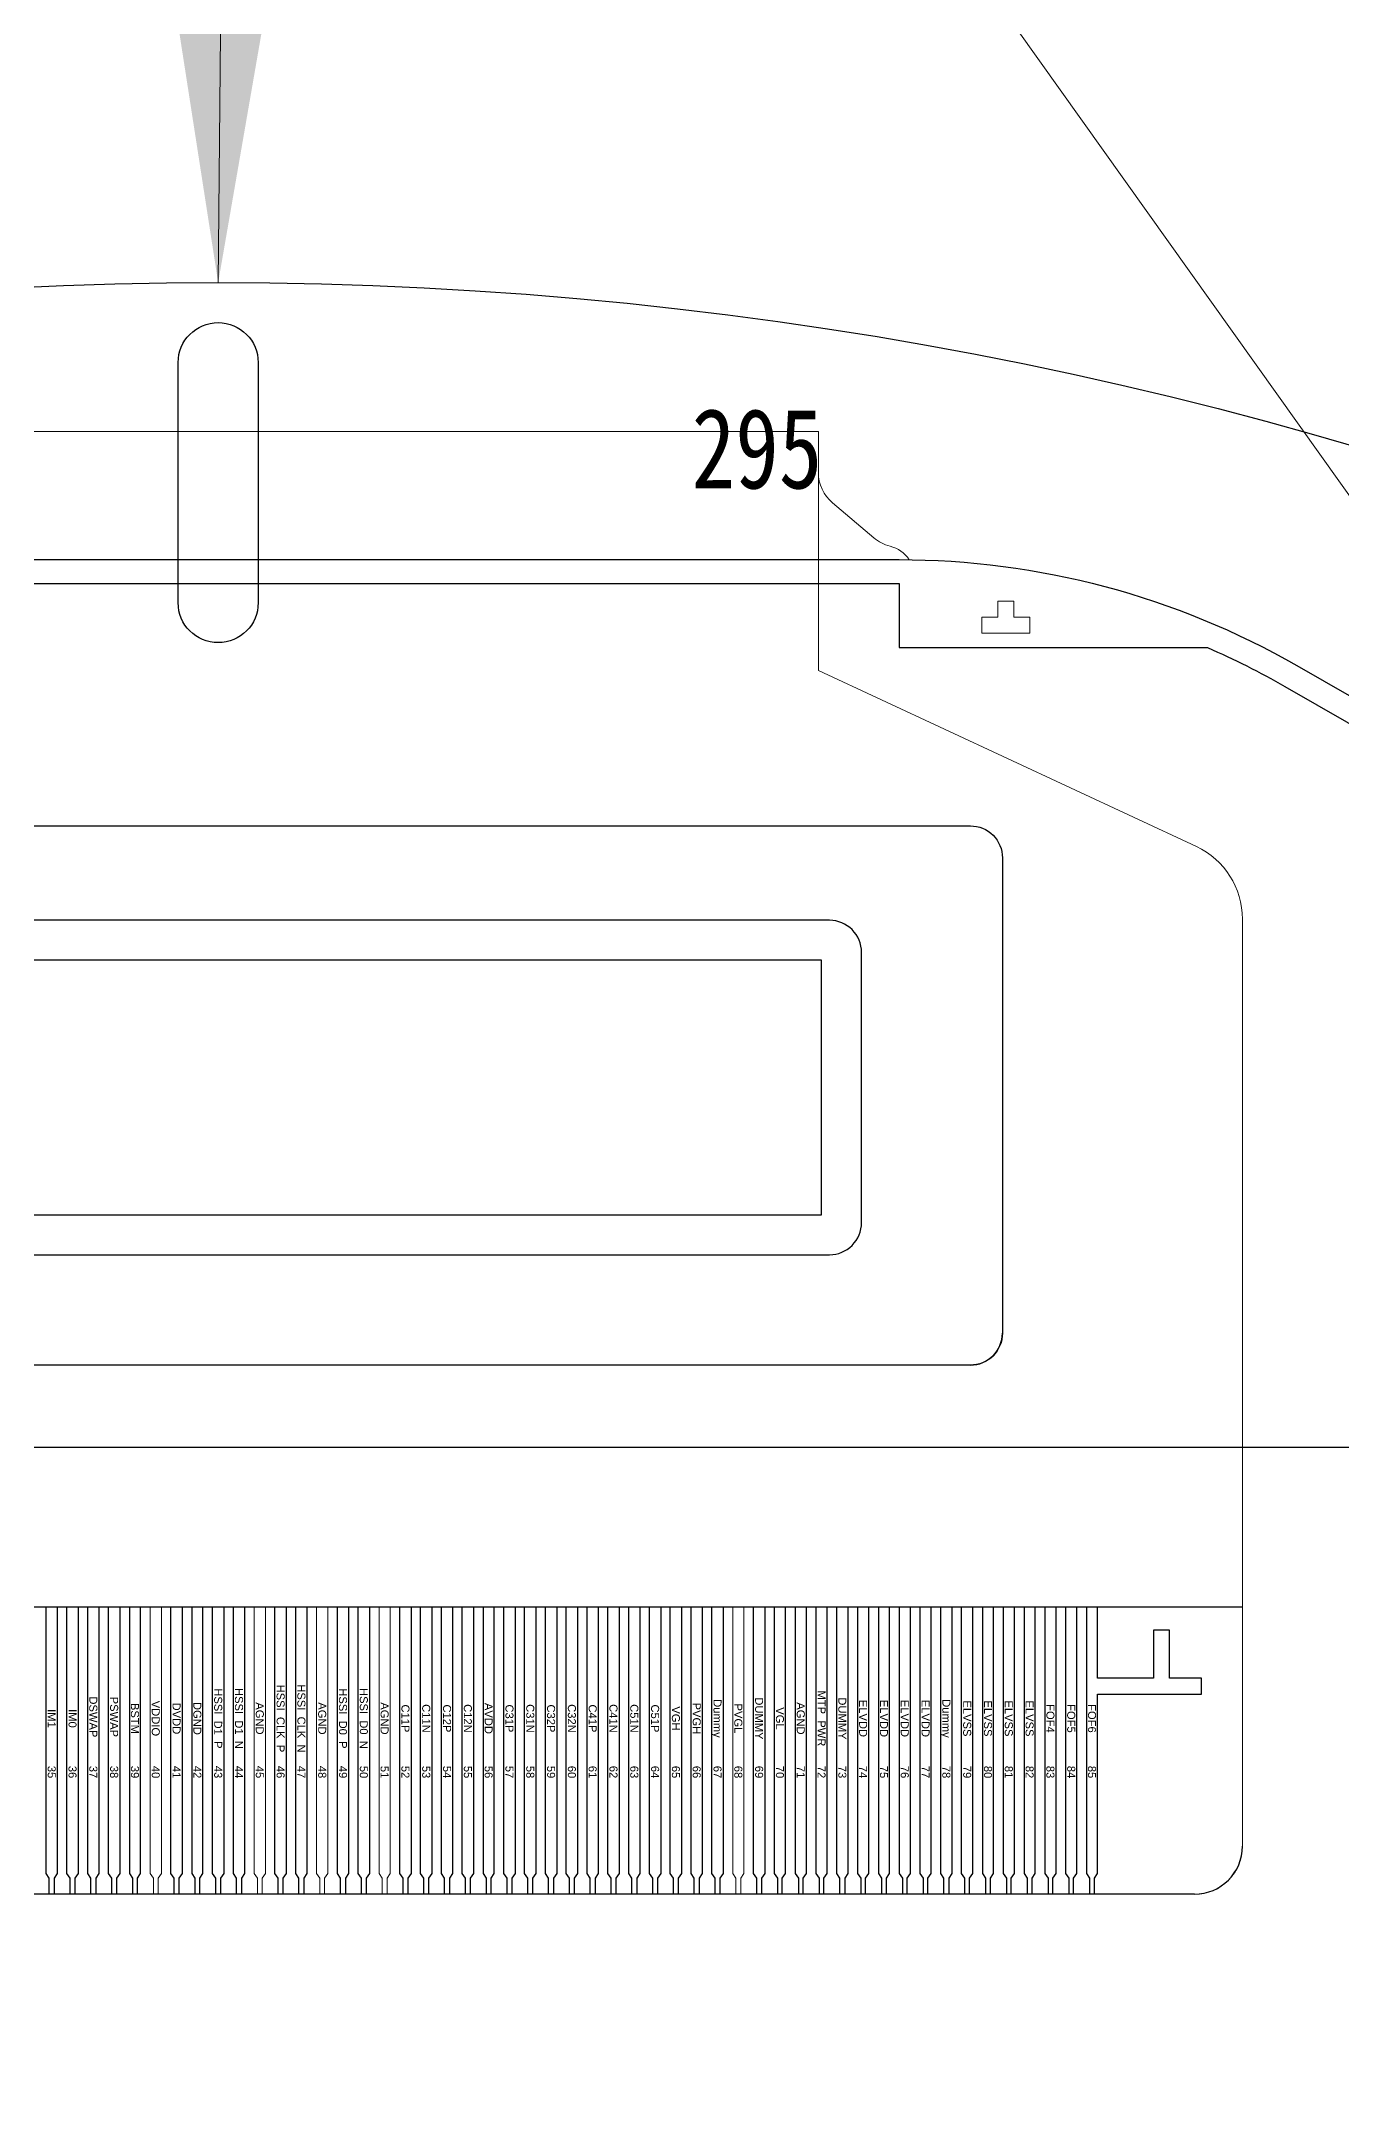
# Model space of a CAD drawing. Header units: inches. Extents: x 265 to 1423, y -753 to -394.
# Drawn here: x 1345.49 to 1353.61, y -616.21 to -603.28 of the extents above; entities that cross this region are included whole.
import ezdxf
from ezdxf.enums import TextEntityAlignment as Align

# ---------------------------------------------------------------- set-up
doc = ezdxf.new("R2010")
doc.units = ezdxf.units.IN
doc.header["$LTSCALE"] = 0.909449
doc.header["$MEASUREMENT"] = 0
doc.layers.get('0').update_dxf_attribs({"linetype": 'CONTINUOUS'})
for name, color, linetype in [('01 Copper', 3, 'CONTINUOUS'), ('03 Solder resist', 6, 'CONTINUOUS'), ('04 Chip', 20, 'CONTINUOUS'), ('06 Cutline', 4, 'CONTINUOUS'), ('06_CUTLINE', 7, 'CONTINUOUS'), ('07 Potting', 132, 'CONTINUOUS'), ('07_POTTING', 7, 'CONTINUOUS'), ('13 OL no.', 190, 'CONTINUOUS'), ('14 OL name', 220, 'CONTINUOUS'), ('COVER LENS', 6, 'CONTINUOUS')]:
    doc.layers.add(name, color=color, linetype=linetype)
doc.layers.add('01_Copper', color=3, linetype='CONTINUOUS', lineweight=0)
doc.styles.add('MBC_Arial_Font', font='arial.ttf')
doc.styles.get("Standard").update_dxf_attribs({"font": 'txt', "width": 0.8})
doc.dimstyles.new('STANDARD$7', dxfattribs={"dimtxt": 1.5, "dimasz": 0.3, "dimexe": 0.25, "dimexo": 0.25, "dimgap": 0.25, "dimtad": 0, "dimzin": 0, "dimdsep": 46, "dimtxsty": 'Standard', "dimcen": 0.5, "dimclrd": 256, "dimclre": 5, "dimclrt": 256, "dimazin": 0, "dimtfac": 1, "dimtmove": 0, "dimatfit": 1, "dimfxl": 1, "dimtolj": 1, "dimtzin": 0, "dimlwd": -1, "dimarcsym": 0})

msp = doc.modelspace()

# ---------------------------------------------------------------- linework, layer by layer
msp.add_line((1332.791, -612.068), (1353.992, -612.068))
at = {"color": 1, "linetype": 'Continuous'}
msp.add_line((1352.992, -613.068), (1340.192, -613.068), dxfattribs=at)
at = {"color": 1}
msp.add_line((1352.992, -613.068), (1340.192, -613.068), dxfattribs=at)
at = {"color": 7, "linetype": 'Continuous'}
msp.add_lwpolyline([(1346.842, -605.29), (1346.842, -606.79, -1), (1346.342, -606.79), (1346.342, -605.29, -1)], format="xyb", close=True, dxfattribs=at)
at = {"color": 3}
msp.add_lwpolyline([(1337.526, -650.889, -0.618371), (1335.172, -609.866), (1339.853, -607.183, -0.130855), (1342.339, -606.521), (1346.592, -606.521), (1350.846, -606.521, -0.130855), (1353.332, -607.183), (1358.012, -609.866, -0.618371), (1355.659, -650.889), (1351.998, -652.463, -0.101815), (1350.024, -652.869), (1343.161, -652.869, -0.101815), (1341.187, -652.463)], format="xyb", close=True, dxfattribs=at)
at = {"color": 6}
msp.add_lwpolyline([(1342.339, -606.671), (1346.592, -606.671), (1350.846, -606.671), (1350.846, -607.071), (1352.774, -607.071, -0.027877), (1353.257, -607.314), (1357.938, -609.996, -0.618371), (1355.6, -650.752), (1351.939, -652.325, -0.101815), (1350.024, -652.719), (1343.161, -652.719, -0.101815), (1341.246, -652.325), (1337.585, -650.752, -0.618371), (1335.247, -609.996), (1339.927, -607.314, -0.027877), (1340.41, -607.071), (1342.339, -607.071)], format="xyb", close=True, dxfattribs=at)
at = {"lineweight": 0}
msp.add_lwpolyline([(1351.563, -606.881), (1351.563, -606.781), (1351.463, -606.781), (1351.463, -606.881), (1351.363, -606.881), (1351.363, -606.981), (1351.563, -606.981), (1351.563, -606.981), (1351.563, -606.981), (1351.563, -606.981), (1351.663, -606.981), (1351.663, -606.881)], close=True, dxfattribs=at)
at = {"layer": '01 Copper'}
for points in [[(1345.537, -614.861), (1345.537, -614.761), (1345.517, -614.731), (1345.517, -613.068)], [(1345.587, -613.068), (1345.587, -614.731), (1345.567, -614.761), (1345.567, -614.861)], [(1345.667, -614.861), (1345.667, -614.761), (1345.647, -614.731), (1345.647, -613.068)], [(1345.717, -613.068), (1345.717, -614.731), (1345.697, -614.761), (1345.697, -614.861)], [(1345.797, -614.861), (1345.797, -614.761), (1345.777, -614.731), (1345.777, -613.068)], [(1345.847, -613.068), (1345.847, -614.731), (1345.827, -614.761), (1345.827, -614.861)], [(1345.927, -614.861), (1345.927, -614.761), (1345.907, -614.731), (1345.907, -613.068)], [(1345.977, -613.068), (1345.977, -614.731), (1345.957, -614.761), (1345.957, -614.861)], [(1346.037, -613.068), (1346.037, -614.731), (1346.057, -614.761), (1346.057, -614.861)], [(1346.087, -614.861), (1346.087, -614.761), (1346.107, -614.731), (1346.107, -613.068)], [(1346.317, -614.861), (1346.317, -614.761), (1346.297, -614.731), (1346.297, -613.068)], [(1346.367, -613.068), (1346.367, -614.731), (1346.347, -614.761), (1346.347, -614.861)], [(1346.427, -613.068), (1346.427, -614.731), (1346.447, -614.761), (1346.447, -614.861)], [(1346.477, -614.861), (1346.477, -614.761), (1346.497, -614.731), (1346.497, -613.068)], [(1346.577, -614.861), (1346.577, -614.761), (1346.557, -614.731), (1346.557, -613.068)], [(1346.627, -613.068), (1346.627, -614.731), (1346.607, -614.761), (1346.607, -614.861)], [(1346.707, -614.861), (1346.707, -614.761), (1346.687, -614.731), (1346.687, -613.068)], [(1346.757, -613.068), (1346.757, -614.731), (1346.737, -614.761), (1346.737, -614.861)], [(1346.967, -614.861), (1346.967, -614.761), (1346.947, -614.731), (1346.947, -613.068)], [(1347.017, -613.068), (1347.017, -614.731), (1346.997, -614.761), (1346.997, -614.861)], [(1347.097, -614.861), (1347.097, -614.761), (1347.077, -614.731), (1347.077, -613.068)], [(1347.147, -613.068), (1347.147, -614.731), (1347.127, -614.761), (1347.127, -614.861)], [(1347.357, -614.861), (1347.357, -614.761), (1347.337, -614.731), (1347.337, -613.068)], [(1347.407, -613.068), (1347.407, -614.731), (1347.387, -614.761), (1347.387, -614.861)], [(1347.487, -614.861), (1347.487, -614.761), (1347.467, -614.731), (1347.467, -613.068)], [(1347.537, -613.068), (1347.537, -614.731), (1347.517, -614.761), (1347.517, -614.861)], [(1347.747, -614.861), (1347.747, -614.761), (1347.727, -614.731), (1347.727, -613.068)], [(1347.797, -613.068), (1347.797, -614.731), (1347.777, -614.761), (1347.777, -614.861)], [(1347.877, -614.861), (1347.877, -614.761), (1347.857, -614.731), (1347.857, -613.068)], [(1347.927, -613.068), (1347.927, -614.731), (1347.907, -614.761), (1347.907, -614.861)], [(1348.007, -614.861), (1348.007, -614.761), (1347.987, -614.731), (1347.987, -613.068)], [(1348.057, -613.068), (1348.057, -614.731), (1348.037, -614.761), (1348.037, -614.861)], [(1348.137, -614.861), (1348.137, -614.761), (1348.117, -614.731), (1348.117, -613.068)], [(1348.187, -613.068), (1348.187, -614.731), (1348.167, -614.761), (1348.167, -614.861)], [(1348.247, -613.068), (1348.247, -614.731), (1348.267, -614.761), (1348.267, -614.861)], [(1348.297, -614.861), (1348.297, -614.761), (1348.317, -614.731), (1348.317, -613.068)], [(1348.397, -614.861), (1348.397, -614.761), (1348.377, -614.731), (1348.377, -613.068)], [(1348.447, -613.068), (1348.447, -614.731), (1348.427, -614.761), (1348.427, -614.861)], [(1348.527, -614.861), (1348.527, -614.761), (1348.507, -614.731), (1348.507, -613.068)], [(1348.577, -613.068), (1348.577, -614.731), (1348.557, -614.761), (1348.557, -614.861)], [(1348.657, -614.861), (1348.657, -614.761), (1348.637, -614.731), (1348.637, -613.068)], [(1348.707, -613.068), (1348.707, -614.731), (1348.687, -614.761), (1348.687, -614.861)], [(1348.787, -614.861), (1348.787, -614.761), (1348.767, -614.731), (1348.767, -613.068)], [(1348.837, -613.068), (1348.837, -614.731), (1348.817, -614.761), (1348.817, -614.861)], [(1348.917, -614.861), (1348.917, -614.761), (1348.897, -614.731), (1348.897, -613.068)], [(1348.967, -613.068), (1348.967, -614.731), (1348.947, -614.761), (1348.947, -614.861)], [(1349.047, -614.861), (1349.047, -614.761), (1349.027, -614.731), (1349.027, -613.068)], [(1349.097, -613.068), (1349.097, -614.731), (1349.077, -614.761), (1349.077, -614.861)], [(1349.177, -614.861), (1349.177, -614.761), (1349.157, -614.731), (1349.157, -613.068)], [(1349.227, -613.068), (1349.227, -614.731), (1349.207, -614.761), (1349.207, -614.861)], [(1349.307, -614.861), (1349.307, -614.761), (1349.287, -614.731), (1349.287, -613.068)], [(1349.357, -613.068), (1349.357, -614.731), (1349.337, -614.761), (1349.337, -614.861)], [(1349.437, -614.861), (1349.437, -614.761), (1349.417, -614.731), (1349.417, -613.068)], [(1349.487, -613.068), (1349.487, -614.731), (1349.467, -614.761), (1349.467, -614.861)], [(1349.567, -614.861), (1349.567, -614.761), (1349.547, -614.731), (1349.547, -613.068)], [(1349.617, -613.068), (1349.617, -614.731), (1349.597, -614.761), (1349.597, -614.861)], [(1349.697, -614.861), (1349.697, -614.761), (1349.677, -614.731), (1349.677, -613.068)], [(1349.747, -613.068), (1349.747, -614.731), (1349.727, -614.761), (1349.727, -614.861)], [(1349.957, -614.861), (1349.957, -614.761), (1349.937, -614.731), (1349.937, -613.068)], [(1350.007, -613.068), (1350.007, -614.731), (1349.987, -614.761), (1349.987, -614.861)], [(1350.067, -613.068), (1350.067, -614.731), (1350.087, -614.761), (1350.087, -614.861)], [(1350.117, -614.861), (1350.117, -614.761), (1350.137, -614.731), (1350.137, -613.068)], [(1350.197, -613.068), (1350.197, -614.731), (1350.217, -614.761), (1350.217, -614.861)], [(1350.247, -614.861), (1350.247, -614.761), (1350.267, -614.731), (1350.267, -613.068)], [(1350.327, -613.068), (1350.327, -614.731), (1350.347, -614.761), (1350.347, -614.861)], [(1350.377, -614.861), (1350.377, -614.761), (1350.397, -614.731), (1350.397, -613.068)], [(1350.477, -614.861), (1350.477, -614.761), (1350.457, -614.731), (1350.457, -613.068)], [(1350.527, -613.068), (1350.527, -614.731), (1350.507, -614.761), (1350.507, -614.861)], [(1350.587, -613.068), (1350.587, -614.731), (1350.607, -614.761), (1350.607, -614.861)], [(1350.637, -614.861), (1350.637, -614.761), (1350.657, -614.731), (1350.657, -613.068)], [(1350.717, -613.068), (1350.717, -614.731), (1350.737, -614.761), (1350.737, -614.861)], [(1350.767, -614.861), (1350.767, -614.761), (1350.787, -614.731), (1350.787, -613.068)], [(1350.847, -613.068), (1350.847, -614.731), (1350.867, -614.761), (1350.867, -614.861)], [(1350.897, -614.861), (1350.897, -614.761), (1350.917, -614.731), (1350.917, -613.068)], [(1350.977, -613.068), (1350.977, -614.731), (1350.997, -614.761), (1350.997, -614.861)], [(1351.027, -614.861), (1351.027, -614.761), (1351.047, -614.731), (1351.047, -613.068)], [(1351.127, -614.861), (1351.127, -614.761), (1351.107, -614.731), (1351.107, -613.068)], [(1351.177, -613.068), (1351.177, -614.731), (1351.157, -614.761), (1351.157, -614.861)], [(1351.257, -614.861), (1351.257, -614.761), (1351.237, -614.731), (1351.237, -613.068)], [(1351.287, -614.861), (1351.287, -614.761), (1351.307, -614.731), (1351.307, -613.068)], [(1351.367, -613.068), (1351.367, -614.731), (1351.387, -614.761), (1351.387, -614.861)], [(1351.417, -614.861), (1351.417, -614.761), (1351.437, -614.731), (1351.437, -613.068)], [(1351.497, -613.068), (1351.497, -614.731), (1351.517, -614.761), (1351.517, -614.861)], [(1351.547, -614.861), (1351.547, -614.761), (1351.567, -614.731), (1351.567, -613.068)], [(1351.627, -613.068), (1351.627, -614.731), (1351.647, -614.761), (1351.647, -614.861)], [(1351.677, -614.861), (1351.677, -614.761), (1351.697, -614.731), (1351.697, -613.068)], [(1351.757, -613.068), (1351.757, -614.731), (1351.777, -614.761), (1351.777, -614.861)], [(1351.807, -614.861), (1351.807, -614.761), (1351.827, -614.731), (1351.827, -613.068)], [(1351.887, -613.068), (1351.887, -614.731), (1351.907, -614.761), (1351.907, -614.861)], [(1351.937, -614.861), (1351.937, -614.761), (1351.957, -614.731), (1351.957, -613.068)], [(1352.017, -613.068), (1352.017, -614.731), (1352.037, -614.761), (1352.037, -614.861)], [(1352.067, -614.861), (1352.067, -614.761), (1352.087, -614.731), (1352.087, -613.611), (1352.737, -613.611), (1352.737, -613.511), (1352.537, -613.511), (1352.537, -613.211), (1352.437, -613.211), (1352.437, -613.511), (1352.087, -613.511), (1352.087, -613.068)]]:
    msp.add_lwpolyline(points, dxfattribs=at)
at = {"layer": '01 Copper', "lineweight": 0}
for points in [[(1346.187, -614.861), (1346.187, -614.761), (1346.167, -614.731), (1346.167, -613.068)], [(1346.237, -613.068), (1346.237, -614.731), (1346.217, -614.761), (1346.217, -614.861)]]:
    msp.add_lwpolyline(points, dxfattribs=at)
at = {"layer": '01 Copper', "linetype": 'Continuous', "lineweight": 0}
for points in [[(1346.817, -613.068), (1346.817, -614.731), (1346.837, -614.761), (1346.837, -614.861)], [(1346.867, -614.861), (1346.867, -614.761), (1346.887, -614.731), (1346.887, -613.068)], [(1347.207, -613.068), (1347.207, -614.731), (1347.227, -614.761), (1347.227, -614.861)], [(1347.257, -614.861), (1347.257, -614.761), (1347.277, -614.731), (1347.277, -613.068)], [(1347.597, -613.068), (1347.597, -614.731), (1347.617, -614.761), (1347.617, -614.861)], [(1347.647, -614.861), (1347.647, -614.761), (1347.667, -614.731), (1347.667, -613.068)]]:
    msp.add_lwpolyline(points, dxfattribs=at)
at = {"layer": '01 Copper', "color": 3, "linetype": 'Continuous', "lineweight": 0}
for points in [[(1349.827, -614.861), (1349.827, -614.761), (1349.807, -614.731), (1349.807, -613.068)], [(1349.877, -613.068), (1349.877, -614.731), (1349.857, -614.761), (1349.857, -614.861)]]:
    msp.add_lwpolyline(points, dxfattribs=at)
at = {"layer": '01_Copper', "color": 3, "linetype": 'Continuous'}
for p, q in [((1345.517, -614.731), (1345.517, -613.068)), ((1345.587, -613.068), (1345.587, -614.731)), ((1345.647, -614.731), (1345.647, -613.068)), ((1345.717, -613.068), (1345.717, -614.731)), ((1345.777, -614.731), (1345.777, -613.068)), ((1345.847, -613.068), (1345.847, -614.731)), ((1345.907, -614.731), (1345.907, -613.068)), ((1345.977, -613.068), (1345.977, -614.731)), ((1346.037, -613.068), (1346.037, -614.731)), ((1346.107, -614.731), (1346.107, -613.068)), ((1346.167, -614.731), (1346.167, -613.068)), ((1346.237, -613.068), (1346.237, -614.731)), ((1346.297, -614.731), (1346.297, -613.068)), ((1346.367, -613.068), (1346.367, -614.731)), ((1346.427, -613.068), (1346.427, -614.731)), ((1346.497, -614.731), (1346.497, -613.068)), ((1346.557, -614.731), (1346.557, -613.068)), ((1346.627, -613.068), (1346.627, -614.731)), ((1346.687, -614.731), (1346.687, -613.068)), ((1346.757, -613.068), (1346.757, -614.731)), ((1346.817, -613.068), (1346.817, -614.731)), ((1346.887, -614.731), (1346.887, -613.068)), ((1346.947, -614.731), (1346.947, -613.068)), ((1347.017, -613.068), (1347.017, -614.731)), ((1347.077, -614.731), (1347.077, -613.068)), ((1347.147, -613.068), (1347.147, -614.731)), ((1347.207, -613.068), (1347.207, -614.731)), ((1347.277, -614.731), (1347.277, -613.068)), ((1347.337, -614.731), (1347.337, -613.068)), ((1347.407, -613.068), (1347.407, -614.731)), ((1347.467, -614.731), (1347.467, -613.068)), ((1347.537, -613.068), (1347.537, -614.731)), ((1347.597, -613.068), (1347.597, -614.731)), ((1347.667, -614.731), (1347.667, -613.068)), ((1347.727, -614.731), (1347.727, -613.068)), ((1347.797, -613.068), (1347.797, -614.731)), ((1347.857, -614.731), (1347.857, -613.068)), ((1347.927, -613.068), (1347.927, -614.731)), ((1347.987, -614.731), (1347.987, -613.068)), ((1348.057, -613.068), (1348.057, -614.731)), ((1348.117, -614.731), (1348.117, -613.068)), ((1348.187, -613.068), (1348.187, -614.731)), ((1348.247, -613.068), (1348.247, -614.731)), ((1348.317, -614.731), (1348.317, -613.068)), ((1348.377, -614.731), (1348.377, -613.068)), ((1348.447, -613.068), (1348.447, -614.731)), ((1348.507, -614.731), (1348.507, -613.068)), ((1348.577, -613.068), (1348.577, -614.731)), ((1348.637, -614.731), (1348.637, -613.068)), ((1348.707, -613.068), (1348.707, -614.731)), ((1348.767, -614.731), (1348.767, -613.068)), ((1348.837, -613.068), (1348.837, -614.731)), ((1348.897, -614.731), (1348.897, -613.068)), ((1348.967, -613.068), (1348.967, -614.731)), ((1349.027, -614.731), (1349.027, -613.068)), ((1349.097, -613.068), (1349.097, -614.731)), ((1349.157, -614.731), (1349.157, -613.068)), ((1349.227, -613.068), (1349.227, -614.731)), ((1349.287, -614.731), (1349.287, -613.068)), ((1349.357, -613.068), (1349.357, -614.731)), ((1349.417, -614.731), (1349.417, -613.068)), ((1349.487, -613.068), (1349.487, -614.731)), ((1349.547, -614.731), (1349.547, -613.068)), ((1349.617, -613.068), (1349.617, -614.731)), ((1349.677, -614.731), (1349.677, -613.068)), ((1349.747, -613.068), (1349.747, -614.731)), ((1349.807, -614.731), (1349.807, -613.068)), ((1349.877, -613.068), (1349.877, -614.731)), ((1349.937, -614.731), (1349.937, -613.068)), ((1350.007, -613.068), (1350.007, -614.731)), ((1350.067, -613.068), (1350.067, -614.731)), ((1350.137, -614.731), (1350.137, -613.068)), ((1350.197, -613.068), (1350.197, -614.731)), ((1350.267, -614.731), (1350.267, -613.068)), ((1350.327, -613.068), (1350.327, -614.731)), ((1350.397, -614.731), (1350.397, -613.068)), ((1350.457, -614.731), (1350.457, -613.068)), ((1350.527, -613.068), (1350.527, -614.731)), ((1350.587, -613.068), (1350.587, -614.731)), ((1350.657, -614.731), (1350.657, -613.068)), ((1350.717, -613.068), (1350.717, -614.731)), ((1350.787, -614.731), (1350.787, -613.068)), ((1350.847, -613.068), (1350.847, -614.731)), ((1350.917, -614.731), (1350.917, -613.068)), ((1350.977, -613.068), (1350.977, -614.731)), ((1351.047, -614.731), (1351.047, -613.068)), ((1351.107, -614.731), (1351.107, -613.068)), ((1351.177, -613.068), (1351.177, -614.731)), ((1351.237, -614.731), (1351.237, -613.068)), ((1351.307, -614.731), (1351.307, -613.068)), ((1351.367, -613.068), (1351.367, -614.731)), ((1351.437, -614.731), (1351.437, -613.068)), ((1351.497, -613.068), (1351.497, -614.731)), ((1351.567, -614.731), (1351.567, -613.068)), ((1351.627, -613.068), (1351.627, -614.731)), ((1351.697, -614.731), (1351.697, -613.068)), ((1351.757, -613.068), (1351.757, -614.731)), ((1351.827, -614.731), (1351.827, -613.068)), ((1351.887, -613.068), (1351.887, -614.731)), ((1351.957, -614.731), (1351.957, -613.068)), ((1352.017, -613.068), (1352.017, -614.731)), ((1352.087, -613.511), (1352.087, -613.068)), ((1352.437, -613.211), (1352.437, -613.511)), ((1352.537, -613.211), (1352.437, -613.211)), ((1352.537, -613.511), (1352.537, -613.211)), ((1352.437, -613.511), (1352.087, -613.511)), ((1352.737, -613.511), (1352.537, -613.511)), ((1352.737, -613.611), (1352.737, -613.511)), ((1352.087, -614.731), (1352.087, -613.611)), ((1352.087, -613.611), (1352.737, -613.611)), ((1345.537, -614.761), (1345.517, -614.731)), ((1345.587, -614.731), (1345.567, -614.761)), ((1345.667, -614.761), (1345.647, -614.731)), ((1345.717, -614.731), (1345.697, -614.761)), ((1345.797, -614.761), (1345.777, -614.731)), ((1345.847, -614.731), (1345.827, -614.761)), ((1345.927, -614.761), (1345.907, -614.731)), ((1345.977, -614.731), (1345.957, -614.761)), ((1346.037, -614.731), (1346.057, -614.761)), ((1346.087, -614.761), (1346.107, -614.731)), ((1346.187, -614.761), (1346.167, -614.731)), ((1346.237, -614.731), (1346.217, -614.761)), ((1346.317, -614.761), (1346.297, -614.731)), ((1346.367, -614.731), (1346.347, -614.761)), ((1346.427, -614.731), (1346.447, -614.761)), ((1346.477, -614.761), (1346.497, -614.731)), ((1346.577, -614.761), (1346.557, -614.731)), ((1346.627, -614.731), (1346.607, -614.761)), ((1346.707, -614.761), (1346.687, -614.731)), ((1346.757, -614.731), (1346.737, -614.761)), ((1346.817, -614.731), (1346.837, -614.761)), ((1346.867, -614.761), (1346.887, -614.731)), ((1346.967, -614.761), (1346.947, -614.731)), ((1347.017, -614.731), (1346.997, -614.761)), ((1347.097, -614.761), (1347.077, -614.731)), ((1347.147, -614.731), (1347.127, -614.761)), ((1347.207, -614.731), (1347.227, -614.761)), ((1347.257, -614.761), (1347.277, -614.731)), ((1347.357, -614.761), (1347.337, -614.731)), ((1347.407, -614.731), (1347.387, -614.761)), ((1347.487, -614.761), (1347.467, -614.731)), ((1347.537, -614.731), (1347.517, -614.761)), ((1347.597, -614.731), (1347.617, -614.761)), ((1347.647, -614.761), (1347.667, -614.731)), ((1347.747, -614.761), (1347.727, -614.731)), ((1347.797, -614.731), (1347.777, -614.761)), ((1347.877, -614.761), (1347.857, -614.731)), ((1347.927, -614.731), (1347.907, -614.761)), ((1348.007, -614.761), (1347.987, -614.731)), ((1348.057, -614.731), (1348.037, -614.761)), ((1348.137, -614.761), (1348.117, -614.731)), ((1348.187, -614.731), (1348.167, -614.761)), ((1348.247, -614.731), (1348.267, -614.761)), ((1348.297, -614.761), (1348.317, -614.731)), ((1348.397, -614.761), (1348.377, -614.731)), ((1348.447, -614.731), (1348.427, -614.761)), ((1348.527, -614.761), (1348.507, -614.731)), ((1348.577, -614.731), (1348.557, -614.761)), ((1348.657, -614.761), (1348.637, -614.731)), ((1348.707, -614.731), (1348.687, -614.761)), ((1348.787, -614.761), (1348.767, -614.731)), ((1348.837, -614.731), (1348.817, -614.761)), ((1348.917, -614.761), (1348.897, -614.731)), ((1348.967, -614.731), (1348.947, -614.761)), ((1349.047, -614.761), (1349.027, -614.731)), ((1349.097, -614.731), (1349.077, -614.761)), ((1349.177, -614.761), (1349.157, -614.731)), ((1349.227, -614.731), (1349.207, -614.761)), ((1349.307, -614.761), (1349.287, -614.731)), ((1349.357, -614.731), (1349.337, -614.761)), ((1349.437, -614.761), (1349.417, -614.731)), ((1349.487, -614.731), (1349.467, -614.761)), ((1349.567, -614.761), (1349.547, -614.731)), ((1349.617, -614.731), (1349.597, -614.761)), ((1349.697, -614.761), (1349.677, -614.731)), ((1349.747, -614.731), (1349.727, -614.761)), ((1349.827, -614.761), (1349.807, -614.731)), ((1349.877, -614.731), (1349.857, -614.761)), ((1349.957, -614.761), (1349.937, -614.731)), ((1350.007, -614.731), (1349.987, -614.761)), ((1350.067, -614.731), (1350.087, -614.761)), ((1350.117, -614.761), (1350.137, -614.731)), ((1350.197, -614.731), (1350.217, -614.761)), ((1350.247, -614.761), (1350.267, -614.731)), ((1350.327, -614.731), (1350.347, -614.761)), ((1350.377, -614.761), (1350.397, -614.731)), ((1350.477, -614.761), (1350.457, -614.731)), ((1350.527, -614.731), (1350.507, -614.761)), ((1350.587, -614.731), (1350.607, -614.761)), ((1350.637, -614.761), (1350.657, -614.731)), ((1350.717, -614.731), (1350.737, -614.761)), ((1350.767, -614.761), (1350.787, -614.731)), ((1350.847, -614.731), (1350.867, -614.761)), ((1350.897, -614.761), (1350.917, -614.731)), ((1350.977, -614.731), (1350.997, -614.761)), ((1351.027, -614.761), (1351.047, -614.731)), ((1351.127, -614.761), (1351.107, -614.731)), ((1351.177, -614.731), (1351.157, -614.761)), ((1351.257, -614.761), (1351.237, -614.731)), ((1351.287, -614.761), (1351.307, -614.731)), ((1351.367, -614.731), (1351.387, -614.761)), ((1351.417, -614.761), (1351.437, -614.731)), ((1351.497, -614.731), (1351.517, -614.761)), ((1351.547, -614.761), (1351.567, -614.731)), ((1351.627, -614.731), (1351.647, -614.761)), ((1351.677, -614.761), (1351.697, -614.731)), ((1351.757, -614.731), (1351.777, -614.761)), ((1351.807, -614.761), (1351.827, -614.731)), ((1351.887, -614.731), (1351.907, -614.761)), ((1351.937, -614.761), (1351.957, -614.731)), ((1352.017, -614.731), (1352.037, -614.761)), ((1352.067, -614.761), (1352.087, -614.731)), ((1345.537, -614.861), (1345.537, -614.761)), ((1345.567, -614.761), (1345.567, -614.861)), ((1345.667, -614.861), (1345.667, -614.761)), ((1345.697, -614.761), (1345.697, -614.861)), ((1345.797, -614.861), (1345.797, -614.761)), ((1345.827, -614.761), (1345.827, -614.861)), ((1345.927, -614.861), (1345.927, -614.761)), ((1345.957, -614.761), (1345.957, -614.861)), ((1346.057, -614.761), (1346.057, -614.861)), ((1346.087, -614.861), (1346.087, -614.761)), ((1346.187, -614.861), (1346.187, -614.761)), ((1346.217, -614.761), (1346.217, -614.861)), ((1346.317, -614.861), (1346.317, -614.761)), ((1346.347, -614.761), (1346.347, -614.861)), ((1346.447, -614.761), (1346.447, -614.861)), ((1346.477, -614.861), (1346.477, -614.761)), ((1346.577, -614.861), (1346.577, -614.761)), ((1346.607, -614.761), (1346.607, -614.861)), ((1346.707, -614.861), (1346.707, -614.761)), ((1346.737, -614.761), (1346.737, -614.861)), ((1346.837, -614.761), (1346.837, -614.861)), ((1346.867, -614.861), (1346.867, -614.761)), ((1346.967, -614.861), (1346.967, -614.761)), ((1346.997, -614.761), (1346.997, -614.861)), ((1347.097, -614.861), (1347.097, -614.761)), ((1347.127, -614.761), (1347.127, -614.861)), ((1347.227, -614.761), (1347.227, -614.861)), ((1347.257, -614.861), (1347.257, -614.761)), ((1347.357, -614.861), (1347.357, -614.761)), ((1347.387, -614.761), (1347.387, -614.861)), ((1347.487, -614.861), (1347.487, -614.761)), ((1347.517, -614.761), (1347.517, -614.861)), ((1347.617, -614.761), (1347.617, -614.861)), ((1347.647, -614.861), (1347.647, -614.761)), ((1347.747, -614.861), (1347.747, -614.761)), ((1347.777, -614.761), (1347.777, -614.861)), ((1347.877, -614.861), (1347.877, -614.761)), ((1347.907, -614.761), (1347.907, -614.861)), ((1348.007, -614.861), (1348.007, -614.761)), ((1348.037, -614.761), (1348.037, -614.861)), ((1348.137, -614.861), (1348.137, -614.761)), ((1348.167, -614.761), (1348.167, -614.861)), ((1348.267, -614.761), (1348.267, -614.861)), ((1348.297, -614.861), (1348.297, -614.761)), ((1348.397, -614.861), (1348.397, -614.761)), ((1348.427, -614.761), (1348.427, -614.861)), ((1348.527, -614.861), (1348.527, -614.761)), ((1348.557, -614.761), (1348.557, -614.861)), ((1348.657, -614.861), (1348.657, -614.761)), ((1348.687, -614.761), (1348.687, -614.861)), ((1348.787, -614.861), (1348.787, -614.761)), ((1348.817, -614.761), (1348.817, -614.861)), ((1348.917, -614.861), (1348.917, -614.761)), ((1348.947, -614.761), (1348.947, -614.861)), ((1349.047, -614.861), (1349.047, -614.761)), ((1349.077, -614.761), (1349.077, -614.861)), ((1349.177, -614.861), (1349.177, -614.761)), ((1349.207, -614.761), (1349.207, -614.861)), ((1349.307, -614.861), (1349.307, -614.761)), ((1349.337, -614.761), (1349.337, -614.861)), ((1349.437, -614.861), (1349.437, -614.761)), ((1349.467, -614.761), (1349.467, -614.861)), ((1349.567, -614.861), (1349.567, -614.761)), ((1349.597, -614.761), (1349.597, -614.861)), ((1349.697, -614.861), (1349.697, -614.761)), ((1349.727, -614.761), (1349.727, -614.861)), ((1349.827, -614.861), (1349.827, -614.761)), ((1349.857, -614.761), (1349.857, -614.861)), ((1349.957, -614.861), (1349.957, -614.761)), ((1349.987, -614.761), (1349.987, -614.861)), ((1350.087, -614.761), (1350.087, -614.861)), ((1350.117, -614.861), (1350.117, -614.761)), ((1350.217, -614.761), (1350.217, -614.861)), ((1350.247, -614.861), (1350.247, -614.761)), ((1350.347, -614.761), (1350.347, -614.861)), ((1350.377, -614.861), (1350.377, -614.761)), ((1350.477, -614.861), (1350.477, -614.761)), ((1350.507, -614.761), (1350.507, -614.861)), ((1350.607, -614.761), (1350.607, -614.861)), ((1350.637, -614.861), (1350.637, -614.761)), ((1350.737, -614.761), (1350.737, -614.861)), ((1350.767, -614.861), (1350.767, -614.761)), ((1350.867, -614.761), (1350.867, -614.861)), ((1350.897, -614.861), (1350.897, -614.761)), ((1350.997, -614.761), (1350.997, -614.861)), ((1351.027, -614.861), (1351.027, -614.761)), ((1351.127, -614.861), (1351.127, -614.761)), ((1351.157, -614.761), (1351.157, -614.861)), ((1351.257, -614.861), (1351.257, -614.761)), ((1351.287, -614.861), (1351.287, -614.761)), ((1351.387, -614.761), (1351.387, -614.861)), ((1351.417, -614.861), (1351.417, -614.761)), ((1351.517, -614.761), (1351.517, -614.861)), ((1351.547, -614.861), (1351.547, -614.761)), ((1351.647, -614.761), (1351.647, -614.861)), ((1351.677, -614.861), (1351.677, -614.761)), ((1351.777, -614.761), (1351.777, -614.861)), ((1351.807, -614.861), (1351.807, -614.761)), ((1351.907, -614.761), (1351.907, -614.861)), ((1351.937, -614.861), (1351.937, -614.761)), ((1352.037, -614.761), (1352.037, -614.861)), ((1352.067, -614.861), (1352.067, -614.761))]:
    msp.add_line(p, q, dxfattribs=at)
at = {"layer": '03 Solder resist'}
msp.add_lwpolyline([(1350.412, -608.775), (1342.772, -608.775, 0.414214), (1342.572, -608.975), (1342.572, -610.665, 0.414214), (1342.772, -610.865), (1350.412, -610.865, 0.414214), (1350.612, -610.665), (1350.612, -608.975, 0.414214)], format="xyb", close=True, dxfattribs=at)
at = {"layer": '04 Chip'}
msp.add_lwpolyline([(1350.362, -609.025), (1342.822, -609.025), (1342.822, -610.615), (1350.362, -610.615)], close=True, dxfattribs=at)
at = {"layer": '06 Cutline', "lineweight": 0}
msp.add_line((1350.342, -605.721), (1342.842, -605.721), dxfattribs=at)
for points in [[(1350.342, -605.721), (1350.342, -607.213), (1352.704, -608.314, -0.291473), (1352.992, -608.767), (1352.992, -614.561, -0.414214), (1352.692, -614.861), (1340.492, -614.861, -0.414214), (1340.192, -614.561), (1340.192, -608.767, -0.291473), (1340.481, -608.314)], [(1350.91, -606.522, 0.189951), (1350.79, -606.437, -0.116429), (1350.688, -606.385), (1350.431, -606.167, -0.220246), (1350.342, -605.976), (1350.342, -605.721)]]:
    msp.add_lwpolyline(points, format="xyb", dxfattribs=at)
at = {"layer": '06_CUTLINE', "color": 4, "linetype": 'Continuous'}
msp.add_line((1352.692, -614.861), (1340.492, -614.861), dxfattribs=at)
msp.add_arc((1352.692, -614.561), 0.3, 270, 0, dxfattribs=at)
at = {"layer": '07 Potting'}
msp.add_lwpolyline([(1351.292, -611.555), (1341.892, -611.555, -0.414214), (1341.692, -611.355), (1341.692, -608.385, -0.414214), (1341.892, -608.185), (1351.292, -608.185, -0.414214), (1351.492, -608.385), (1351.492, -611.355, -0.414214)], format="xyb", close=True, dxfattribs=at)
at = {"layer": '07_POTTING', "color": 7, "linetype": 'Continuous'}
msp.add_line((1351.292, -611.555), (1341.892, -611.555), dxfattribs=at)
msp.add_arc((1351.292, -611.355), 0.2, 270, 360, dxfattribs=at)
at = {"layer": 'COVER LENS', "color": 251, "true_color": 0x636466}
msp.add_circle((1346.592, -629.79), 25, dxfattribs=at)
msp.add_circle((1346.592, -629.79), 25, dxfattribs=at)

# ---------------------------------------------------------------- texts
at = {"lineweight": 0, "insert": (1350.367, -605.576), "char_height": 0.5, "width": 1.08594, "attachment_point": 3}
msp.add_mtext('295', dxfattribs=at)
at = {"layer": '13 OL no.', "style": 'MBC_Arial_Font'}
for s, p in [('35', (1345.552, -614.098)), ('36', (1345.682, -614.098)), ('37', (1345.812, -614.098)), ('38', (1345.942, -614.098)), ('39', (1346.072, -614.098)), ('40', (1346.202, -614.098)), ('41', (1346.332, -614.098)), ('42', (1346.462, -614.098)), ('43', (1346.592, -614.098)), ('44', (1346.722, -614.098)), ('45', (1346.852, -614.098)), ('46', (1346.982, -614.098)), ('47', (1347.112, -614.098)), ('48', (1347.242, -614.098)), ('49', (1347.372, -614.098)), ('50', (1347.502, -614.098)), ('51', (1347.632, -614.098)), ('52', (1347.762, -614.098)), ('53', (1347.892, -614.098)), ('54', (1348.022, -614.098)), ('55', (1348.152, -614.098)), ('56', (1348.282, -614.098)), ('57', (1348.412, -614.098)), ('58', (1348.542, -614.098)), ('59', (1348.672, -614.098)), ('60', (1348.802, -614.098)), ('61', (1348.932, -614.098)), ('62', (1349.062, -614.098)), ('63', (1349.192, -614.098)), ('64', (1349.322, -614.098)), ('65', (1349.452, -614.098)), ('66', (1349.582, -614.098)), ('67', (1349.712, -614.098)), ('68', (1349.842, -614.098)), ('69', (1349.972, -614.098)), ('70', (1350.102, -614.098)), ('71', (1350.232, -614.098)), ('72', (1350.362, -614.098)), ('73', (1350.492, -614.098)), ('74', (1350.622, -614.098)), ('75', (1350.752, -614.098)), ('76', (1350.882, -614.098)), ('77', (1351.012, -614.098)), ('78', (1351.142, -614.098)), ('79', (1351.272, -614.098)), ('80', (1351.402, -614.098)), ('81', (1351.532, -614.098)), ('82', (1351.662, -614.098)), ('83', (1351.792, -614.098)), ('84', (1351.922, -614.098)), ('85', (1352.052, -614.098))]:
    msp.add_text(s, height=0.05, rotation=270, dxfattribs=at).set_placement(p, align=Align.MIDDLE_CENTER)
at = {"layer": '14 OL name', "style": 'MBC_Arial_Font'}
for s, p in [('HSSI_CLK_P', (1346.982, -613.763)), ('HSSI_CLK_N', (1347.112, -613.763)), ('DSWAP ', (1345.812, -613.763)), ('PSWAP ', (1345.942, -613.763)), ('BSTM', (1346.072, -613.763)), ('VDDIO', (1346.202, -613.763)), ('DVDD', (1346.332, -613.763)), ('DGND', (1346.462, -613.763)), ('HSSI_D1_P', (1346.592, -613.763)), ('HSSI_D1_N', (1346.722, -613.763)), ('AGND', (1346.852, -613.763)), ('AGND', (1347.242, -613.763)), ('HSSI_D0_P', (1347.372, -613.763)), ('HSSI_D0_N', (1347.502, -613.763)), ('AGND', (1347.632, -613.763)), ('C11P', (1347.762, -613.763)), ('C11N', (1347.892, -613.763)), ('C12P', (1348.022, -613.763)), ('C12N', (1348.152, -613.763)), ('AVDD', (1348.282, -613.763)), ('C31P', (1348.412, -613.763)), ('C31N', (1348.542, -613.763)), ('C32P', (1348.672, -613.763)), ('C32N', (1348.802, -613.763)), ('C41P', (1348.932, -613.763)), ('C41N', (1349.062, -613.763)), ('C51N', (1349.192, -613.763)), ('C51P', (1349.322, -613.763)), ('VGH', (1349.452, -613.763)), ('PVGH', (1349.582, -613.763)), ('Dummy', (1349.712, -613.763)), ('PVGL', (1349.842, -613.763)), ('DUMMY', (1349.972, -613.763)), ('VGL', (1350.102, -613.763)), ('AGND', (1350.232, -613.763)), ('MTP_PWR', (1350.362, -613.763)), ('DUMMY', (1350.492, -613.763)), ('ELVDD', (1350.622, -613.763)), ('ELVDD', (1350.752, -613.763)), ('ELVDD', (1350.882, -613.763)), ('ELVDD', (1351.012, -613.763)), ('Dummy', (1351.142, -613.763)), ('ELVSS', (1351.272, -613.763)), ('ELVSS', (1351.402, -613.763)), ('ELVSS', (1351.532, -613.763)), ('ELVSS', (1351.662, -613.763)), ('FOF4', (1351.792, -613.763)), ('FOF5', (1351.922, -613.763)), ('FOF6', (1352.052, -613.763)), ('IM1', (1345.552, -613.763)), ('IM0', (1345.682, -613.763))]:
    msp.add_text(s, height=0.05, rotation=270, dxfattribs=at).set_placement(p, align=Align.MIDDLE_CENTER)

# ---------------------------------------------------------------- leaders
at = {"layer": '01_Copper', "color": 3}
for points in [[(1370.342, -629.54), (1347.642, -597.674)], [(1346.592, -604.79), (1346.651, -598.143)]]:
    msp.add_leader(points, dimstyle='STANDARD$7', override={"dimasz": 2, "dimexe": 1, "dimgap": 0.6, "dimtad": 0, "dimzin": 1, "dimcen": 0, "dimclrd": 256, "dimclre": 4, "dimlwd": 9, "dimlwe": 9}, dxfattribs=at)

doc.saveas('drawing.dxf')
